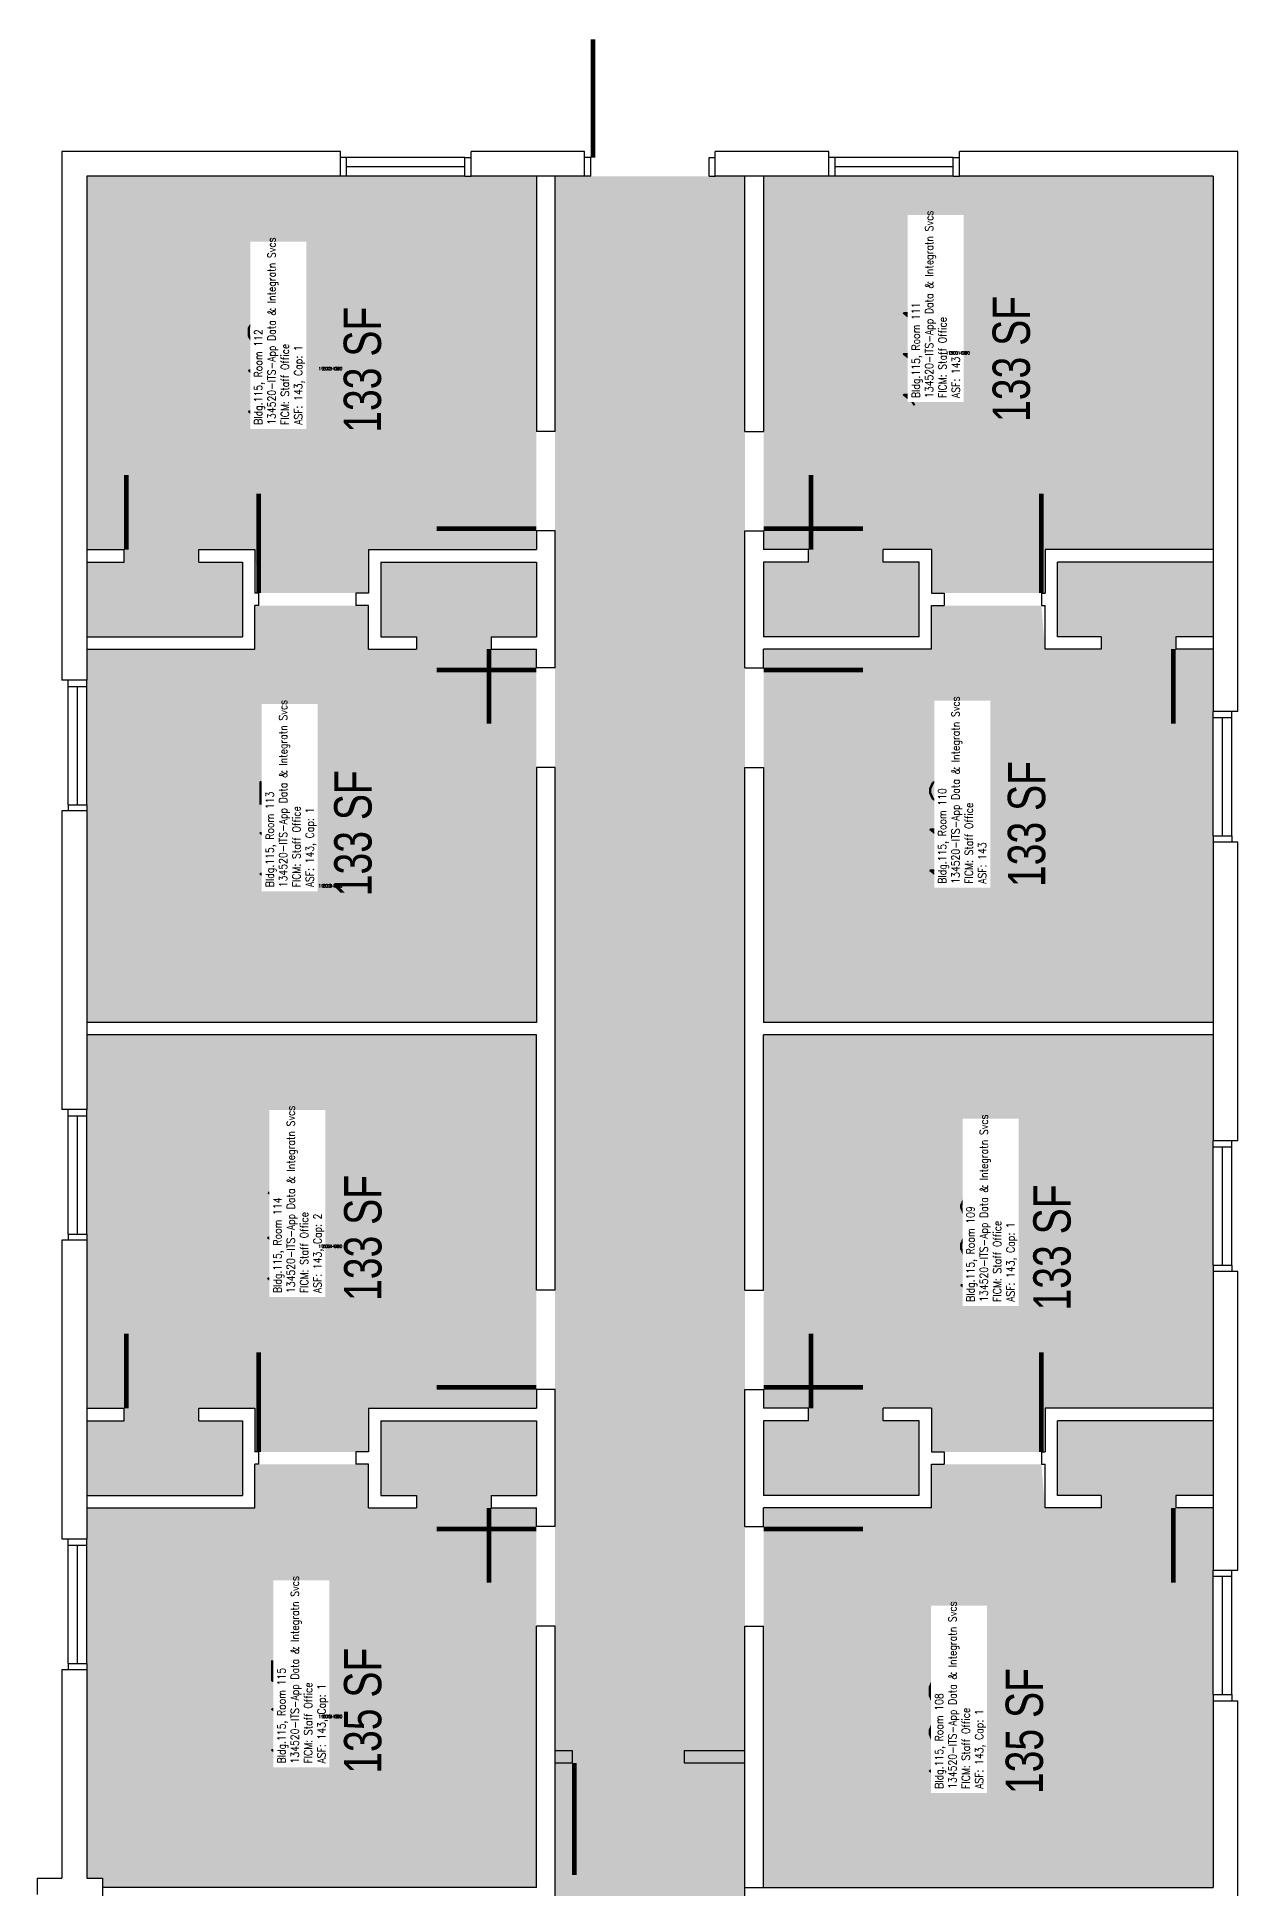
# Model space of a CAD drawing. Header units: inches. Extents: x -20 to 378, y -37 to 1561.
# Drawn here: x -8 to 378, y 965 to 1561 of the extents above; entities that cross this region are included whole.
import ezdxf
from ezdxf.enums import TextEntityAlignment as Align

# ---------------------------------------------------------------- set-up
doc = ezdxf.new("R2010")
doc.units = ezdxf.units.IN
doc.header["$LTSCALE"] = 50
doc.header["$MEASUREMENT"] = 0
for name, color, linetype in [('A-DOOR', 2, 'CONTINUOUS'), ('A-GLAZ', 2, 'CONTINUOUS'), ('A-GLAZ-SILL', 2, 'CONTINUOUS'), ('A-IDEN-RNUM', 7, 'CONTINUOUS'), ('A-IDEN-SNUM', 4, 'CONTINUOUS'), ('A-IDEN-VNUM', 4, 'CONTINUOUS'), ('A-WALL', 5, 'CONTINUOUS'), ('AREA-TEXT', 3, 'CONTINUOUS'), ('Rooms-Category-Color', 7, 'CONTINUOUS'), ('Rooms-College-Color', 7, 'CONTINUOUS'), ('Rooms-Department-Color', 7, 'CONTINUOUS'), ('Rooms-Division-Color', 7, 'CONTINUOUS'), ('Rooms-Information', 7, 'CONTINUOUS')]:
    doc.layers.add(name, color=color, linetype=linetype)
doc.styles.add('AREA', font='arial.ttf', dxfattribs={"width": 0.75, "height": 24})
doc.styles.add('ROOMSNUMBER', font='txt.shx', dxfattribs={"height": 0.083333})
doc.styles.add('ROOMVNUMBER', font='simplex.shx', dxfattribs={"width": 0.85})

msp = doc.modelspace()

# ---------------------------------------------------------------- hatches: boundary and pattern name
at = {"layer": 'Rooms-Category-Color', "true_color": 0xadadad}
msp.add_hatch(color=253, dxfattribs=at).paths.add_polyline_path([(220.5, 893), (219.5, 893), (219.5, 896), (219.5, 911), (220.5, 911), (220.5, 926), (220.5, 943), (219.5, 943), (219.5, 958), (219.5, 966), (219.5, 1006), (219.5, 1010), (219.5, 1050), (219.5, 1082), (219.5, 1126), (219.5, 1158), (219.5, 1326), (219.5, 1358), (219.5, 1402), (219.5, 1434), (219.5, 1516), (216, 1516), (214, 1516), (210, 1516), (164, 1516), (162, 1516), (158.5, 1516), (158.5, 1434), (158.5, 1402), (158.5, 1358), (158.5, 1326), (158.5, 1158), (158.5, 1126), (158.5, 1082), (158.5, 1050), (158.5, 1010), (158.5, 1006), (158.5, 958), (13, 958), (13, 955), (13, 927.5), (13, 857), (8, 857), (8, 806.5), (114.5, 806.5), (118.5, 806.5), (124, 806.5), (148, 806.5), (154, 806.5), (158, 806.5), (158, 804.5), (158, 800.5), (158, 794.5), (158, 762.5), (158, 673.5), (158, 645.5), (158, 595), (158, 563), (158, 519), (158, 507), (163, 507), (215, 507), (219.5, 507), (219.5, 513), (219.5, 527), (219.5, 559), (219.5, 562), (219.5, 590), (219.5, 595), (219.5, 611), (220.5, 611), (220.5, 647), (219.5, 647), (219.5, 717), (219.5, 753), (219.5, 773), (219.5, 800.5), (219.5, 804.5), (219.5, 826), (219.5, 857), (220.5, 857), (220.5, 860)])
at = {"layer": 'Rooms-Category-Color', "true_color": 0xfa9ba3}
for points in [[(152.5, 1516), (152.5, 1396), (98.5, 1396), (98.5, 1382), (63.19, 1382), (62, 1396), (44, 1396), (44, 1392), (58, 1392), (58, 1368), (8, 1368), (8, 1392), (20, 1392), (20, 1396), (8, 1396), (8, 1516)], [(225.5, 1516), (370, 1516), (370, 1396), (316, 1396), (316, 1382), (279.5, 1382), (279.5, 1396), (264, 1396), (264, 1392), (275.5, 1392), (275.5, 1368), (225.5, 1368), (225.5, 1392), (240, 1392), (240, 1396), (225.5, 1396)], [(62, 1378), (98.5, 1378), (98.5, 1364), (114, 1364), (114, 1368), (102.5, 1368), (102.5, 1392), (152.5, 1392), (152.5, 1368), (138, 1368), (138, 1364), (152.5, 1364), (152.5, 1244), (8, 1244), (8, 1364), (62, 1364)], [(279.5, 1364), (279.5, 1378), (314.81, 1378), (316, 1364), (334, 1364), (334, 1368), (320, 1368), (320, 1392), (370, 1392), (370, 1368), (358, 1368), (358, 1364), (370, 1364), (370, 1244), (225.5, 1244), (225.5, 1364)], [(8, 1240), (8, 1120), (20, 1120), (20, 1116), (8, 1116), (8, 1092), (58, 1092), (58, 1116), (44, 1116), (44, 1120), (62, 1120), (62, 1106), (98.5, 1106), (98.5, 1120), (152.5, 1120), (152.5, 1240)], [(225.5, 1240), (370, 1240), (370, 1120), (316, 1120), (316, 1106), (279.5, 1106), (279.5, 1120), (264, 1120), (264, 1116), (275.5, 1116), (275.5, 1092), (225.5, 1092), (225.5, 1116), (240, 1116), (240, 1120), (225.5, 1120)], [(152.5, 1092), (152.5, 1116), (102.5, 1116), (102.5, 1092), (114, 1092), (114, 1088), (98.5, 1088), (98.5, 1102), (62, 1102), (62, 1088), (8, 1088), (8, 969), (13, 969), (13, 966), (152.5, 966), (152.5, 1088), (138, 1088), (138, 1092)], [(279.5, 1088), (279.5, 1102), (314.81, 1102), (316, 1088), (334, 1088), (334, 1092), (320, 1092), (320, 1116), (370, 1116), (370, 1092), (358, 1092), (358, 1088), (370, 1088), (370, 966), (225.5, 966), (225.5, 1088)]]:
    msp.add_hatch(color=241, dxfattribs=at).paths.add_polyline_path(points)
at = {"layer": 'Rooms-College-Color', "true_color": 0xadadad}
msp.add_hatch(color=253, dxfattribs=at).paths.add_polyline_path([(220.5, 893), (219.5, 893), (219.5, 896), (219.5, 911), (220.5, 911), (220.5, 926), (220.5, 943), (219.5, 943), (219.5, 958), (219.5, 966), (219.5, 1006), (219.5, 1010), (219.5, 1050), (219.5, 1082), (219.5, 1126), (219.5, 1158), (219.5, 1326), (219.5, 1358), (219.5, 1402), (219.5, 1434), (219.5, 1516), (216, 1516), (214, 1516), (210, 1516), (164, 1516), (162, 1516), (158.5, 1516), (158.5, 1434), (158.5, 1402), (158.5, 1358), (158.5, 1326), (158.5, 1158), (158.5, 1126), (158.5, 1082), (158.5, 1050), (158.5, 1010), (158.5, 1006), (158.5, 958), (13, 958), (13, 955), (13, 927.5), (13, 857), (8, 857), (8, 806.5), (114.5, 806.5), (118.5, 806.5), (124, 806.5), (148, 806.5), (154, 806.5), (158, 806.5), (158, 804.5), (158, 800.5), (158, 794.5), (158, 762.5), (158, 673.5), (158, 645.5), (158, 595), (158, 563), (158, 519), (158, 507), (163, 507), (215, 507), (219.5, 507), (219.5, 513), (219.5, 527), (219.5, 559), (219.5, 562), (219.5, 590), (219.5, 595), (219.5, 611), (220.5, 611), (220.5, 647), (219.5, 647), (219.5, 717), (219.5, 753), (219.5, 773), (219.5, 800.5), (219.5, 804.5), (219.5, 826), (219.5, 857), (220.5, 857), (220.5, 860)])
at = {"layer": 'Rooms-College-Color', "true_color": 0x80bc67}
for points in [[(152.5, 1516), (152.5, 1396), (98.5, 1396), (98.5, 1382), (63.19, 1382), (62, 1396), (44, 1396), (44, 1392), (58, 1392), (58, 1368), (8, 1368), (8, 1392), (20, 1392), (20, 1396), (8, 1396), (8, 1516)], [(225.5, 1516), (370, 1516), (370, 1396), (316, 1396), (316, 1382), (279.5, 1382), (279.5, 1396), (264, 1396), (264, 1392), (275.5, 1392), (275.5, 1368), (225.5, 1368), (225.5, 1392), (240, 1392), (240, 1396), (225.5, 1396)], [(62, 1378), (98.5, 1378), (98.5, 1364), (114, 1364), (114, 1368), (102.5, 1368), (102.5, 1392), (152.5, 1392), (152.5, 1368), (138, 1368), (138, 1364), (152.5, 1364), (152.5, 1244), (8, 1244), (8, 1364), (62, 1364)], [(279.5, 1364), (279.5, 1378), (314.81, 1378), (316, 1364), (334, 1364), (334, 1368), (320, 1368), (320, 1392), (370, 1392), (370, 1368), (358, 1368), (358, 1364), (370, 1364), (370, 1244), (225.5, 1244), (225.5, 1364)], [(8, 1240), (8, 1120), (20, 1120), (20, 1116), (8, 1116), (8, 1092), (58, 1092), (58, 1116), (44, 1116), (44, 1120), (62, 1120), (62, 1106), (98.5, 1106), (98.5, 1120), (152.5, 1120), (152.5, 1240)], [(225.5, 1240), (370, 1240), (370, 1120), (316, 1120), (316, 1106), (279.5, 1106), (279.5, 1120), (264, 1120), (264, 1116), (275.5, 1116), (275.5, 1092), (225.5, 1092), (225.5, 1116), (240, 1116), (240, 1120), (225.5, 1120)], [(152.5, 1092), (152.5, 1116), (102.5, 1116), (102.5, 1092), (114, 1092), (114, 1088), (98.5, 1088), (98.5, 1102), (62, 1102), (62, 1088), (8, 1088), (8, 969), (13, 969), (13, 966), (152.5, 966), (152.5, 1088), (138, 1088), (138, 1092)], [(279.5, 1088), (279.5, 1102), (314.81, 1102), (316, 1088), (334, 1088), (334, 1092), (320, 1092), (320, 1116), (370, 1116), (370, 1092), (358, 1092), (358, 1088), (370, 1088), (370, 966), (225.5, 966), (225.5, 1088)]]:
    msp.add_hatch(color=83, dxfattribs=at).paths.add_polyline_path(points)
at = {"layer": 'Rooms-Department-Color', "true_color": 0xacacac}
msp.add_hatch(color=253, dxfattribs=at).paths.add_polyline_path([(220.5, 893), (219.5, 893), (219.5, 896), (219.5, 911), (220.5, 911), (220.5, 926), (220.5, 943), (219.5, 943), (219.5, 958), (219.5, 966), (219.5, 1006), (219.5, 1010), (219.5, 1050), (219.5, 1082), (219.5, 1126), (219.5, 1158), (219.5, 1326), (219.5, 1358), (219.5, 1402), (219.5, 1434), (219.5, 1516), (216, 1516), (214, 1516), (210, 1516), (164, 1516), (162, 1516), (158.5, 1516), (158.5, 1434), (158.5, 1402), (158.5, 1358), (158.5, 1326), (158.5, 1158), (158.5, 1126), (158.5, 1082), (158.5, 1050), (158.5, 1010), (158.5, 1006), (158.5, 958), (13, 958), (13, 955), (13, 927.5), (13, 857), (8, 857), (8, 806.5), (114.5, 806.5), (118.5, 806.5), (124, 806.5), (148, 806.5), (154, 806.5), (158, 806.5), (158, 804.5), (158, 800.5), (158, 794.5), (158, 762.5), (158, 673.5), (158, 645.5), (158, 595), (158, 563), (158, 519), (158, 507), (163, 507), (215, 507), (219.5, 507), (219.5, 513), (219.5, 527), (219.5, 559), (219.5, 562), (219.5, 590), (219.5, 595), (219.5, 611), (220.5, 611), (220.5, 647), (219.5, 647), (219.5, 717), (219.5, 753), (219.5, 773), (219.5, 800.5), (219.5, 804.5), (219.5, 826), (219.5, 857), (220.5, 857), (220.5, 860)])
at = {"layer": 'Rooms-Department-Color', "true_color": 0xfa003f}
for points in [[(152.5, 1516), (152.5, 1396), (98.5, 1396), (98.5, 1382), (63.19, 1382), (62, 1396), (44, 1396), (44, 1392), (58, 1392), (58, 1368), (8, 1368), (8, 1392), (20, 1392), (20, 1396), (8, 1396), (8, 1516)], [(225.5, 1516), (370, 1516), (370, 1396), (316, 1396), (316, 1382), (279.5, 1382), (279.5, 1396), (264, 1396), (264, 1392), (275.5, 1392), (275.5, 1368), (225.5, 1368), (225.5, 1392), (240, 1392), (240, 1396), (225.5, 1396)], [(62, 1378), (98.5, 1378), (98.5, 1364), (114, 1364), (114, 1368), (102.5, 1368), (102.5, 1392), (152.5, 1392), (152.5, 1368), (138, 1368), (138, 1364), (152.5, 1364), (152.5, 1244), (8, 1244), (8, 1364), (62, 1364)], [(279.5, 1364), (279.5, 1378), (314.81, 1378), (316, 1364), (334, 1364), (334, 1368), (320, 1368), (320, 1392), (370, 1392), (370, 1368), (358, 1368), (358, 1364), (370, 1364), (370, 1244), (225.5, 1244), (225.5, 1364)], [(8, 1240), (8, 1120), (20, 1120), (20, 1116), (8, 1116), (8, 1092), (58, 1092), (58, 1116), (44, 1116), (44, 1120), (62, 1120), (62, 1106), (98.5, 1106), (98.5, 1120), (152.5, 1120), (152.5, 1240)], [(225.5, 1240), (370, 1240), (370, 1120), (316, 1120), (316, 1106), (279.5, 1106), (279.5, 1120), (264, 1120), (264, 1116), (275.5, 1116), (275.5, 1092), (225.5, 1092), (225.5, 1116), (240, 1116), (240, 1120), (225.5, 1120)], [(152.5, 1092), (152.5, 1116), (102.5, 1116), (102.5, 1092), (114, 1092), (114, 1088), (98.5, 1088), (98.5, 1102), (62, 1102), (62, 1088), (8, 1088), (8, 969), (13, 969), (13, 966), (152.5, 966), (152.5, 1088), (138, 1088), (138, 1092)], [(279.5, 1088), (279.5, 1102), (314.81, 1102), (316, 1088), (334, 1088), (334, 1092), (320, 1092), (320, 1116), (370, 1116), (370, 1092), (358, 1092), (358, 1088), (370, 1088), (370, 966), (225.5, 966), (225.5, 1088)]]:
    msp.add_hatch(color=240, dxfattribs=at).paths.add_polyline_path(points)
at = {"layer": 'Rooms-Division-Color', "true_color": 0xadadad}
msp.add_hatch(color=253, dxfattribs=at).paths.add_polyline_path([(220.5, 893), (219.5, 893), (219.5, 896), (219.5, 911), (220.5, 911), (220.5, 926), (220.5, 943), (219.5, 943), (219.5, 958), (219.5, 966), (219.5, 1006), (219.5, 1010), (219.5, 1050), (219.5, 1082), (219.5, 1126), (219.5, 1158), (219.5, 1326), (219.5, 1358), (219.5, 1402), (219.5, 1434), (219.5, 1516), (216, 1516), (214, 1516), (210, 1516), (164, 1516), (162, 1516), (158.5, 1516), (158.5, 1434), (158.5, 1402), (158.5, 1358), (158.5, 1326), (158.5, 1158), (158.5, 1126), (158.5, 1082), (158.5, 1050), (158.5, 1010), (158.5, 1006), (158.5, 958), (13, 958), (13, 955), (13, 927.5), (13, 857), (8, 857), (8, 806.5), (114.5, 806.5), (118.5, 806.5), (124, 806.5), (148, 806.5), (154, 806.5), (158, 806.5), (158, 804.5), (158, 800.5), (158, 794.5), (158, 762.5), (158, 673.5), (158, 645.5), (158, 595), (158, 563), (158, 519), (158, 507), (163, 507), (215, 507), (219.5, 507), (219.5, 513), (219.5, 527), (219.5, 559), (219.5, 562), (219.5, 590), (219.5, 595), (219.5, 611), (220.5, 611), (220.5, 647), (219.5, 647), (219.5, 717), (219.5, 753), (219.5, 773), (219.5, 800.5), (219.5, 804.5), (219.5, 826), (219.5, 857), (220.5, 857), (220.5, 860)])
at = {"layer": 'Rooms-Division-Color', "true_color": 0xfa003f}
for points in [[(152.5, 1516), (152.5, 1396), (98.5, 1396), (98.5, 1382), (63.19, 1382), (62, 1396), (44, 1396), (44, 1392), (58, 1392), (58, 1368), (8, 1368), (8, 1392), (20, 1392), (20, 1396), (8, 1396), (8, 1516)], [(225.5, 1516), (370, 1516), (370, 1396), (316, 1396), (316, 1382), (279.5, 1382), (279.5, 1396), (264, 1396), (264, 1392), (275.5, 1392), (275.5, 1368), (225.5, 1368), (225.5, 1392), (240, 1392), (240, 1396), (225.5, 1396)], [(62, 1378), (98.5, 1378), (98.5, 1364), (114, 1364), (114, 1368), (102.5, 1368), (102.5, 1392), (152.5, 1392), (152.5, 1368), (138, 1368), (138, 1364), (152.5, 1364), (152.5, 1244), (8, 1244), (8, 1364), (62, 1364)], [(279.5, 1364), (279.5, 1378), (314.81, 1378), (316, 1364), (334, 1364), (334, 1368), (320, 1368), (320, 1392), (370, 1392), (370, 1368), (358, 1368), (358, 1364), (370, 1364), (370, 1244), (225.5, 1244), (225.5, 1364)], [(8, 1240), (8, 1120), (20, 1120), (20, 1116), (8, 1116), (8, 1092), (58, 1092), (58, 1116), (44, 1116), (44, 1120), (62, 1120), (62, 1106), (98.5, 1106), (98.5, 1120), (152.5, 1120), (152.5, 1240)], [(225.5, 1240), (370, 1240), (370, 1120), (316, 1120), (316, 1106), (279.5, 1106), (279.5, 1120), (264, 1120), (264, 1116), (275.5, 1116), (275.5, 1092), (225.5, 1092), (225.5, 1116), (240, 1116), (240, 1120), (225.5, 1120)], [(152.5, 1092), (152.5, 1116), (102.5, 1116), (102.5, 1092), (114, 1092), (114, 1088), (98.5, 1088), (98.5, 1102), (62, 1102), (62, 1088), (8, 1088), (8, 969), (13, 969), (13, 966), (152.5, 966), (152.5, 1088), (138, 1088), (138, 1092)], [(279.5, 1088), (279.5, 1102), (314.81, 1102), (316, 1088), (334, 1088), (334, 1092), (320, 1092), (320, 1116), (370, 1116), (370, 1092), (358, 1092), (358, 1088), (370, 1088), (370, 966), (225.5, 966), (225.5, 1088)]]:
    msp.add_hatch(color=240, dxfattribs=at).paths.add_polyline_path(points)

# ---------------------------------------------------------------- linework, layer by layer
at = {"layer": 'A-DOOR'}
for points in [[(170.75, 1522, 1.5, 1.5, 0), (170.75, 1560, 0, 0, 0), (170, 1560, 0, 0, -0.414214), (208, 1522, 0, 0, -0.414214)], [(152.5, 1402.75, 1.5, 1.5, 0), (120.5, 1402.75, 0, 0, 0), (120.5, 1402, 0, 0, -0.414214), (152.5, 1434, 0, 0, -0.414214)], [(225.5, 1402.75, 1.5, 1.5, 0), (257.5, 1402.75, 0, 0, 0), (257.5, 1402, 0, 0, 0.414214), (225.5, 1434, 0, 0, 0.414214)], [(20.75, 1396, 1.5, 1.5, 0), (20.75, 1420, 0, 0, 0), (20, 1420, 0, 0, -0.414214), (44, 1396, 0, 0, -0.414214)], [(240.75, 1396, 1.5, 1.5, 0), (240.75, 1420, 0, 0, 0), (240, 1420, 0, 0, -0.414214), (264, 1396, 0, 0, -0.414214)], [(63.19, 1382, 1.5, 1.5, 0), (63.19, 1414, 0, 0, 0), (62.44, 1414, 0, 0, -0.414214), (94.44, 1382, 0, 0, -0.414214)], [(314.81, 1382, 1.5, 1.5, 0), (314.81, 1414, 0, 0, 0), (315.56, 1414, 0, 0, 0.414214), (283.56, 1382, 0, 0, 0.414214)], [(137.25, 1364, 1.5, 1.5, 0), (137.25, 1340, 0, 0, 0), (138, 1340, 0, 0, -0.414214), (114, 1364, 0, 0, -0.414214)], [(357.25, 1364, 1.5, 1.5, 0), (357.25, 1340, 0, 0, 0), (358, 1340, 0, 0, -0.414214), (334, 1364, 0, 0, -0.414214)], [(152.5, 1357.25, 1.5, 1.5, 0), (120.5, 1357.25, 0, 0, 0), (120.5, 1358, 0, 0, 0.414214), (152.5, 1326, 0, 0, 0.414214)], [(225.5, 1357.25, 1.5, 1.5, 0), (257.5, 1357.25, 0, 0, 0), (257.5, 1358, 0, 0, -0.414214), (225.5, 1326, 0, 0, -0.414214)], [(152.5, 1126.75, 1.5, 1.5, 0), (120.5, 1126.75, 0, 0, 0), (120.5, 1126, 0, 0, -0.414214), (152.5, 1158, 0, 0, -0.414214)], [(225.5, 1126.75, 1.5, 1.5, 0), (257.5, 1126.75, 0, 0, 0), (257.5, 1126, 0, 0, 0.414214), (225.5, 1158, 0, 0, 0.414214)], [(20.75, 1120, 1.5, 1.5, 0), (20.75, 1144, 0, 0, 0), (20, 1144, 0, 0, -0.414214), (44, 1120, 0, 0, -0.414214)], [(240.75, 1120, 1.5, 1.5, 0), (240.75, 1144, 0, 0, 0), (240, 1144, 0, 0, -0.414214), (264, 1120, 0, 0, -0.414214)], [(63.19, 1106, 1.5, 1.5, 0), (63.19, 1138, 0, 0, 0), (62.44, 1138, 0, 0, -0.414214), (94.44, 1106, 0, 0, -0.414214)], [(314.81, 1106, 1.5, 1.5, 0), (314.81, 1138, 0, 0, 0), (315.56, 1138, 0, 0, 0.414214), (283.56, 1106, 0, 0, 0.414214)], [(137.25, 1088, 1.5, 1.5, 0), (137.25, 1064, 0, 0, 0), (138, 1064, 0, 0, -0.414214), (114, 1088, 0, 0, -0.414214)], [(357.25, 1088, 1.5, 1.5, 0), (357.25, 1064, 0, 0, 0), (358, 1064, 0, 0, -0.414214), (334, 1088, 0, 0, -0.414214)], [(152.5, 1081.25, 1.5, 1.5, 0), (120.5, 1081.25, 0, 0, 0), (120.5, 1082, 0, 0, 0.414214), (152.5, 1050, 0, 0, 0.414214)], [(225.5, 1081.25, 1.5, 1.5, 0), (257.5, 1081.25, 0, 0, 0), (257.5, 1082, 0, 0, -0.414214), (225.5, 1050, 0, 0, -0.414214)], [(164.75, 1006, 1.5, 1.5, 0), (164.75, 970, 0, 0, 0), (164, 970, 0, 0, 0.414214), (200, 1006, 0, 0, 0.414214)]]:
    msp.add_lwpolyline(points, format="xyseb", dxfattribs=at)
at = {"layer": 'A-GLAZ'}
for p, q in [((129.5, 1519), (91.5, 1519)), ((286.5, 1519), (248.5, 1519)), ((5, 1314), (5, 1352)), ((373, 1304), (373, 1342)), ((5, 1176), (5, 1214)), ((373, 1166), (373, 1204)), ((5, 1038), (5, 1076)), ((373, 1028), (373, 1066))]:
    msp.add_line(p, q, dxfattribs=at)
at = {"layer": 'A-GLAZ-SILL'}
for p, q in [((129.5, 1522), (91.5, 1522)), ((286.5, 1522), (248.5, 1522)), ((129.5, 1516), (91.5, 1516)), ((286.5, 1516), (248.5, 1516)), ((2, 1314), (2, 1352)), ((8, 1314), (8, 1352)), ((370, 1304), (370, 1342)), ((376, 1304), (376, 1342)), ((2, 1176), (2, 1214)), ((8, 1176), (8, 1214)), ((370, 1166), (370, 1204)), ((376, 1166), (376, 1204)), ((2, 1038), (2, 1076)), ((8, 1038), (8, 1076)), ((370, 1028), (370, 1066)), ((376, 1028), (376, 1066))]:
    msp.add_line(p, q, dxfattribs=at)
at = {"layer": 'A-WALL'}
for p, q in [((0, 1524), (0, 1354)), ((89.5, 1524), (0, 1524)), ((89.5, 1516), (89.5, 1524)), ((168, 1524), (131.5, 1524)), ((131.5, 1516), (131.5, 1524)), ((168, 1516), (168, 1524)), ((246.5, 1524), (210, 1524)), ((210, 1516), (210, 1524)), ((246.5, 1516), (246.5, 1524)), ((378, 1524), (288.5, 1524)), ((288.5, 1516), (288.5, 1524)), ((378, 1344), (378, 1524)), ((91.5, 1522), (89.5, 1522)), ((91.5, 1516), (91.5, 1522)), ((129.5, 1522), (131.5, 1522)), ((129.5, 1516), (129.5, 1522)), ((170, 1522), (168, 1522)), ((170, 1516), (170, 1522)), ((208, 1522), (210, 1522)), ((208, 1516), (208, 1522)), ((248.5, 1522), (246.5, 1522)), ((248.5, 1516), (248.5, 1522)), ((286.5, 1516), (286.5, 1522)), ((286.5, 1522), (288.5, 1522)), ((8, 1516), (8, 1354)), ((89.5, 1516), (8, 1516)), ((91.5, 1516), (89.5, 1516)), ((129.5, 1516), (131.5, 1516)), ((168, 1516), (131.5, 1516)), ((152.5, 1516), (152.5, 1434)), ((158.5, 1434), (158.5, 1516)), ((170, 1516), (168, 1516)), ((208, 1516), (210, 1516)), ((246.5, 1516), (210, 1516)), ((219.5, 1434), (219.5, 1516)), ((225.5, 1516), (225.5, 1434)), ((248.5, 1516), (246.5, 1516)), ((286.5, 1516), (288.5, 1516)), ((370, 1516), (288.5, 1516)), ((370, 1516), (370, 1344)), ((158.5, 1434), (152.5, 1434)), ((219.5, 1434), (225.5, 1434)), ((158.5, 1402), (152.5, 1402)), ((152.5, 1402), (152.5, 1396)), ((158.5, 1358), (158.5, 1402)), ((219.5, 1402), (225.5, 1402)), ((219.5, 1358), (219.5, 1402)), ((225.5, 1402), (225.5, 1396)), ((8, 1396), (20, 1396)), ((20, 1392), (20, 1396)), ((44, 1392), (44, 1396)), ((44, 1396), (62, 1396)), ((62, 1396), (62, 1382)), ((98.5, 1396), (98.5, 1382)), ((98.5, 1396), (152.5, 1396)), ((240, 1396), (225.5, 1396)), ((240, 1392), (240, 1396)), ((264, 1392), (264, 1396)), ((279.5, 1396), (264, 1396)), ((279.5, 1396), (279.5, 1382)), ((370, 1396), (316, 1396)), ((316, 1396), (316, 1382)), ((8, 1392), (20, 1392)), ((44, 1392), (58, 1392)), ((58, 1392), (58, 1368)), ((102.5, 1392), (102.5, 1368)), ((102.5, 1392), (152.5, 1392)), ((152.5, 1392), (152.5, 1368)), ((225.5, 1392), (225.5, 1368)), ((240, 1392), (225.5, 1392)), ((275.5, 1392), (264, 1392)), ((275.5, 1368), (275.5, 1392)), ((370, 1392), (320, 1392)), ((320, 1368), (320, 1392)), ((63.19, 1382), (62, 1382)), ((63.19, 1382), (63.19, 1378)), ((94.44, 1382), (94.44, 1378)), ((98.5, 1382), (94.44, 1382)), ((279.5, 1382), (283.56, 1382)), ((283.56, 1382), (283.56, 1378)), ((314.81, 1382), (316, 1382)), ((314.81, 1382), (314.81, 1378)), ((62, 1364), (62, 1378)), ((63.19, 1378), (62, 1378)), ((98.5, 1378), (94.44, 1378)), ((98.5, 1364), (98.5, 1378)), ((279.5, 1364), (279.5, 1378)), ((279.5, 1378), (283.56, 1378)), ((314.81, 1378), (316, 1378)), ((316, 1364), (316, 1378)), ((8, 1368), (58, 1368)), ((8, 1364), (62, 1364)), ((98.5, 1364), (114, 1364)), ((102.5, 1368), (114, 1368)), ((114, 1368), (114, 1364)), ((138, 1368), (138, 1364)), ((138, 1368), (152.5, 1368)), ((138, 1364), (152.5, 1364)), ((152.5, 1358), (152.5, 1364)), ((275.5, 1368), (225.5, 1368)), ((279.5, 1364), (225.5, 1364)), ((225.5, 1358), (225.5, 1364)), ((334, 1364), (316, 1364)), ((334, 1368), (320, 1368)), ((334, 1368), (334, 1364)), ((358, 1368), (358, 1364)), ((370, 1368), (358, 1368)), ((370, 1364), (358, 1364)), ((158.5, 1358), (152.5, 1358)), ((219.5, 1358), (225.5, 1358)), ((8, 1354), (0, 1354)), ((2, 1352), (2, 1354)), ((2, 1352), (8, 1352)), ((8, 1352), (8, 1354)), ((370, 1342), (370, 1344)), ((378, 1344), (370, 1344)), ((370, 1342), (376, 1342)), ((376, 1342), (376, 1344)), ((158.5, 1326), (152.5, 1326)), ((152.5, 1326), (152.5, 1244)), ((158.5, 1158), (158.5, 1326)), ((219.5, 1326), (225.5, 1326)), ((219.5, 1158), (219.5, 1326)), ((225.5, 1326), (225.5, 1244)), ((0, 1312), (0, 1216)), ((8, 1312), (0, 1312)), ((2, 1314), (8, 1314)), ((2, 1314), (2, 1312)), ((8, 1314), (8, 1312)), ((8, 1312), (8, 1216)), ((370, 1304), (370, 1302)), ((370, 1304), (376, 1304)), ((376, 1304), (376, 1302)), ((370, 1302), (370, 1206)), ((378, 1302), (370, 1302)), ((378, 1206), (378, 1302)), ((152.5, 1244), (8, 1244)), ((152.5, 1240), (8, 1240)), ((152.5, 1158), (152.5, 1240)), ((370, 1244), (225.5, 1244)), ((225.5, 1158), (225.5, 1240)), ((370, 1240), (225.5, 1240)), ((8, 1216), (0, 1216)), ((2, 1214), (2, 1216)), ((8, 1214), (8, 1216)), ((2, 1214), (8, 1214)), ((370, 1204), (370, 1206)), ((378, 1206), (370, 1206)), ((370, 1204), (376, 1204)), ((376, 1204), (376, 1206)), ((0, 1174), (0, 1078)), ((8, 1174), (0, 1174)), ((2, 1176), (8, 1176)), ((2, 1176), (2, 1174)), ((8, 1176), (8, 1174)), ((8, 1174), (8, 1078)), ((370, 1166), (370, 1164)), ((370, 1166), (376, 1166)), ((370, 1164), (370, 1068)), ((378, 1164), (370, 1164)), ((376, 1166), (376, 1164)), ((378, 1068), (378, 1164)), ((158.5, 1158), (152.5, 1158)), ((219.5, 1158), (225.5, 1158)), ((158.5, 1126), (152.5, 1126)), ((152.5, 1126), (152.5, 1120)), ((158.5, 1082), (158.5, 1126)), ((219.5, 1126), (225.5, 1126)), ((219.5, 1082), (219.5, 1126)), ((225.5, 1126), (225.5, 1120)), ((8, 1120), (20, 1120)), ((20, 1116), (20, 1120)), ((44, 1116), (44, 1120)), ((44, 1120), (62, 1120)), ((62, 1120), (62, 1106)), ((98.5, 1120), (152.5, 1120)), ((98.5, 1120), (98.5, 1106)), ((240, 1120), (225.5, 1120)), ((240, 1116), (240, 1120)), ((264, 1116), (264, 1120)), ((279.5, 1120), (264, 1120)), ((279.5, 1120), (279.5, 1106)), ((370, 1120), (316, 1120)), ((316, 1120), (316, 1106)), ((8, 1116), (20, 1116)), ((44, 1116), (58, 1116)), ((58, 1116), (58, 1092)), ((102.5, 1116), (152.5, 1116)), ((102.5, 1116), (102.5, 1092)), ((152.5, 1116), (152.5, 1092)), ((240, 1116), (225.5, 1116)), ((225.5, 1116), (225.5, 1092)), ((275.5, 1116), (264, 1116)), ((275.5, 1092), (275.5, 1116)), ((370, 1116), (320, 1116)), ((320, 1092), (320, 1116)), ((63.19, 1106), (62, 1106)), ((62, 1088), (62, 1102)), ((63.19, 1102), (62, 1102)), ((63.19, 1106), (63.19, 1102)), ((98.5, 1106), (94.44, 1106)), ((94.44, 1106), (94.44, 1102)), ((98.5, 1102), (94.44, 1102)), ((98.5, 1088), (98.5, 1102)), ((279.5, 1106), (283.56, 1106)), ((279.5, 1088), (279.5, 1102)), ((279.5, 1102), (283.56, 1102)), ((283.56, 1106), (283.56, 1102)), ((314.81, 1106), (316, 1106)), ((314.81, 1106), (314.81, 1102)), ((314.81, 1102), (316, 1102)), ((316, 1088), (316, 1102)), ((8, 1092), (58, 1092)), ((102.5, 1092), (114, 1092)), ((114, 1092), (114, 1088)), ((138, 1092), (138, 1088)), ((138, 1092), (152.5, 1092)), ((275.5, 1092), (225.5, 1092)), ((334, 1092), (320, 1092)), ((334, 1092), (334, 1088)), ((358, 1092), (358, 1088)), ((370, 1092), (358, 1092)), ((8, 1088), (62, 1088)), ((98.5, 1088), (114, 1088)), ((138, 1088), (152.5, 1088)), ((152.5, 1082), (152.5, 1088)), ((225.5, 1082), (225.5, 1088)), ((279.5, 1088), (225.5, 1088)), ((334, 1088), (316, 1088)), ((370, 1088), (358, 1088)), ((0, 1078), (8, 1078)), ((2, 1076), (2, 1078)), ((8, 1076), (8, 1078)), ((158.5, 1082), (152.5, 1082)), ((219.5, 1082), (225.5, 1082)), ((2, 1076), (8, 1076)), ((370, 1066), (370, 1068)), ((370, 1068), (378, 1068)), ((370, 1066), (376, 1066)), ((376, 1066), (376, 1068)), ((158.5, 1050), (152.5, 1050)), ((152.5, 966), (152.5, 1050)), ((158.5, 958), (158.5, 1050)), ((219.5, 1050), (225.5, 1050)), ((219.5, 966), (219.5, 1050)), ((225.5, 966), (225.5, 1050)), ((0, 1036), (0, 969)), ((0, 1036), (8, 1036)), ((2, 1038), (8, 1038)), ((2, 1038), (2, 1036)), ((8, 1038), (8, 1036)), ((8, 1036), (8, 969)), ((370, 1028), (370, 1026)), ((370, 1028), (376, 1028)), ((370, 1026), (370, 966)), ((370, 1026), (378, 1026)), ((376, 1028), (376, 1026)), ((378, 949), (378, 1026)), ((158.5, 1010), (164, 1010)), ((158.5, 1006), (164, 1006)), ((164, 1010), (164, 1006)), ((200, 1010), (219.5, 1010)), ((200, 1010), (200, 1006)), ((200, 1006), (219.5, 1006)), ((-8, 969), (-8, 963.75)), ((-8, 969), (0, 969)), ((8, 969), (13, 969)), ((13, 969), (13, 927.5)), ((152.5, 966), (13, 966)), ((219.5, 966), (370, 966)), ((219.5, 943), (219.5, 966))]:
    msp.add_line(p, q, dxfattribs=at)

# ---------------------------------------------------------------- texts
at = {"layer": 'A-IDEN-RNUM', "style": 'ROOMSNUMBER', "width": 0.85}
for s, p in [('0111-00', (287.95, 1459.21)), ('0112-00', (86.27, 1454.18)), ('0110-00', (292.99, 1303.04)), ('0113-00', (86.27, 1287.93)), ('0114-00', (86.27, 1172.06)), ('0109-00', (298.04, 1172.06)), ('0115-00', (86.27, 1020.93)), ('0108-00', (287.95, 1015.89))]:
    msp.add_text(s, height=1, dxfattribs=at).set_placement(p, align=Align.MIDDLE)
at = {"layer": 'A-IDEN-SNUM', "style": 'ROOMSNUMBER', "width": 0.85}
for s, p in [('1150011100', (287.95, 1459.21)), ('1150011200', (86.27, 1454.18)), ('1150011000', (292.99, 1303.04)), ('1150011300', (86.27, 1287.93)), ('1150011400', (86.27, 1172.06)), ('1150010900', (298.04, 1172.06)), ('1150011500', (86.27, 1020.93)), ('1150010800', (287.95, 1015.89))]:
    msp.add_text(s, height=1, dxfattribs=at).set_placement(p, align=Align.MIDDLE)
at = {"layer": 'A-IDEN-VNUM', "style": 'ROOMVNUMBER', "width": 0.85}
for s, p in [('112', (69.12, 1452.86)), ('111', (279.59, 1458.19)), ('113', (72.8, 1304.23)), ('110', (288.09, 1305.35)), ('114', (75.27, 1174.15)), ('109', (298.04, 1172.06)), ('115', (76.57, 1022.58)), ('108', (287.95, 1015.89))]:
    msp.add_text(s, height=18, rotation=90, dxfattribs=at).set_placement(p, align=Align.MIDDLE)
at = {"layer": 'AREA-TEXT', "style": 'AREA', "width": 0.75}
for s, p in [('133 SF', (305.13, 1457.28)), ('133 SF', (96.56, 1453.81)), ('133 SF', (310.04, 1307.79)), ('133 SF', (93.52, 1304.84)), ('133 SF', (96.71, 1174.76)), ('133 SF', (318.22, 1171.7)), ('135 SF', (96.66, 1022.79)), ('135 SF', (309.33, 1016.25))]:
    msp.add_text(s, height=12, rotation=90, dxfattribs=at).set_placement(p, align=Align.MIDDLE_CENTER)

# ---------------------------------------------------------------- next in the draw order: texts
at = {"layer": 'Rooms-Information', "char_height": 2.5714, "width": 57.6, "attachment_point": 7, "rotation": 90, "style": 'ROOMVNUMBER', "bg_fill": 3, "box_fill_scale": 1.5, "bg_fill_color": 256, "bg_fill_true_color": 13158600, "bg_fill_transparency": 0}
for s, insert in [('Bldg.115, Room 111^M^J134520-ITS-App Data & Integratn Svcs^M^JFICM: Staff Office^M^JASF: 143', (288.59, 1444.71)), ('Bldg.115, Room 112^M^J134520-ITS-App Data & Integratn Svcs^M^JFICM: Staff Office^M^JASF: 143, Cap: 1', (78.12, 1436.1)), ('Bldg.115, Room 113^M^J134520-ITS-App Data & Integratn Svcs^M^JFICM: Staff Office^M^JASF: 143, Cap: 1', (81.8, 1287.47)), ('Bldg.115, Room 110^M^J134520-ITS-App Data & Integratn Svcs^M^JFICM: Staff Office^M^JASF: 143', (297.09, 1288.59)), ('Bldg.115, Room 114^M^J134520-ITS-App Data & Integratn Svcs^M^JFICM: Staff Office^M^JASF: 143, Cap: 2', (84.27, 1157.02)), ('Bldg.115, Room 109^M^J134520-ITS-App Data & Integratn Svcs^M^JFICM: Staff Office^M^JASF: 143, Cap: 1', (307.04, 1154.21)), ('Bldg.115, Room 115^M^J134520-ITS-App Data & Integratn Svcs^M^JFICM: Staff Office^M^JASF: 143, Cap: 1', (85.57, 1005.83)), ('Bldg.115, Room 108^M^J134520-ITS-App Data & Integratn Svcs^M^JFICM: Staff Office^M^JASF: 143, Cap: 1', (296.95, 997.68))]:
    msp.add_mtext(s, dxfattribs=dict(at, insert=insert))

doc.saveas('drawing.dxf')
